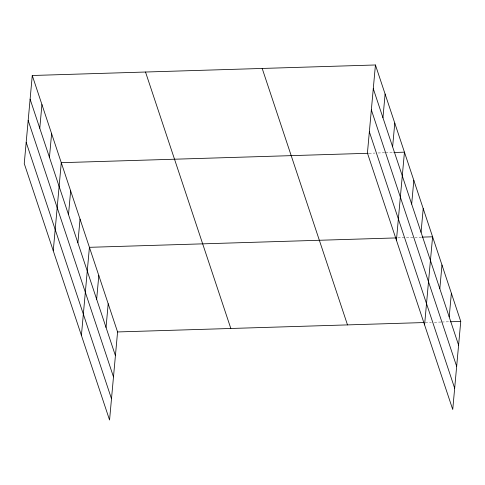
<?xml version="1.0" encoding="UTF-8"?>
<svg xmlns="http://www.w3.org/2000/svg" width="485" height="485" viewBox="0 0 485 485"><rect width="100%" height="100%" fill="white"/><g stroke="black" fill="none" stroke-linecap="round" stroke-linejoin="round"><path stroke-width="0.36" stroke-dasharray="2.42 1.82" d="M368.964 153.26L375.002 153.072M378.021 152.981L384.817 152.775M385.569 152.751L393.123 152.52M397.87 237.862L421.271 237.147M425.266 322.519L431.304 322.331M434.324 322.24L441.12 322.034M441.877 322.01L450.183 321.755"/><path stroke-width="0.73" d="M32.265 75.496L24.25 163.572L109.561 420.022L117.576 331.946L32.265 75.496L375.438 64.978L460.75 321.428L452.735 409.504L367.424 153.054L375.438 64.978M39.776 128.258L41.934 104.56M49.446 157.322L51.604 133.624M53.253 250.763L61.274 162.687L368.206 153.284M68.5 214.6L70.652 190.902M77.885 242.809L80.037 219.111M81.407 335.396L89.422 247.32L396.36 237.911M96.648 299.227L98.807 275.529M106.033 327.436L108.191 303.737M382.95 117.74L385.108 94.041M392.62 146.803L394.778 123.105M396.427 240.245L404.448 152.169L393.875 152.496M411.674 204.076L413.832 180.378M421.059 232.291L423.211 208.592M424.581 324.877L432.596 236.801L422.029 237.123M439.822 288.708L441.98 265.01M449.207 316.917L451.365 293.219M117.576 331.946L423.757 322.561M450.183 321.755L460.75 321.428M373.28 88.676L458.592 345.126M371.352 109.919L456.658 366.375M369.358 131.805L454.669 388.261M262.191 68.446L347.502 324.901M145.512 72.022L230.824 328.478M30.106 99.195L115.418 355.644M28.172 120.438L113.484 376.893M26.184 142.329L111.495 398.779"/></g></svg>
